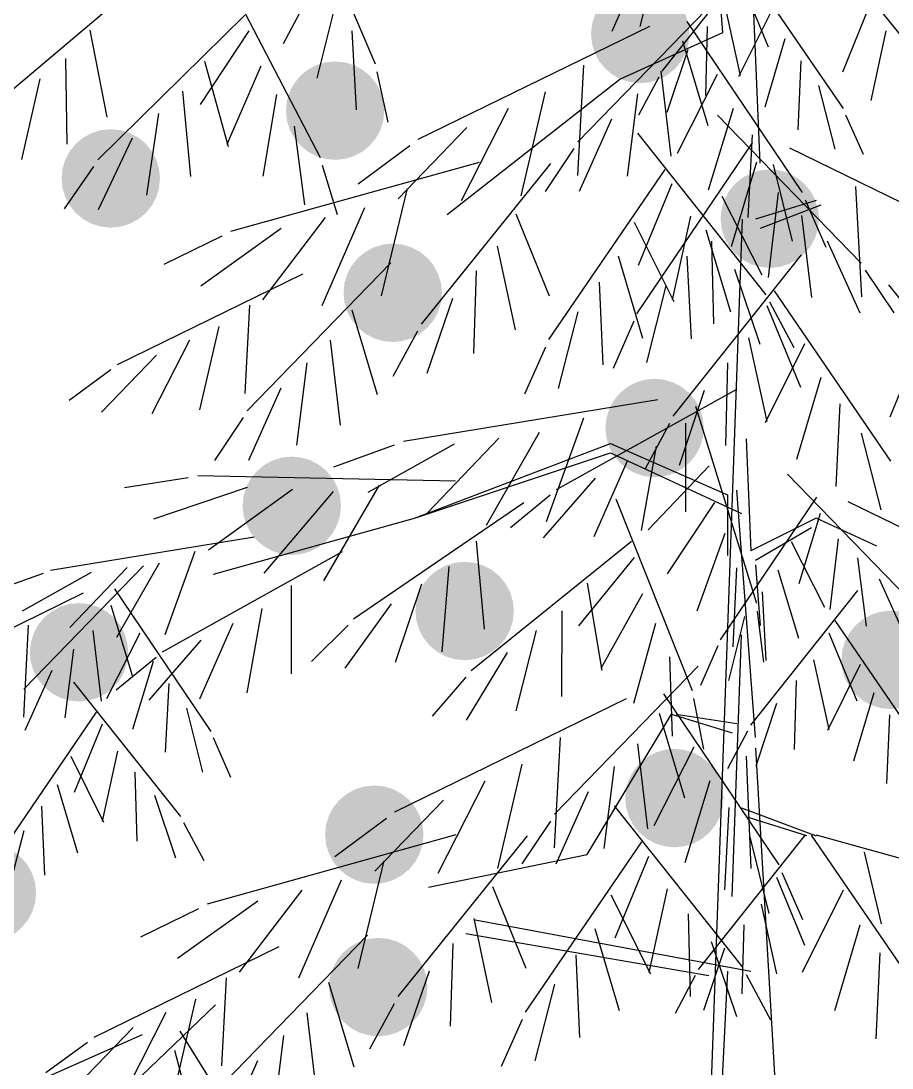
# Model space of a CAD drawing. Extents: x 0 to 1.57, y 0.06 to 3.19.
# Drawn here: x 0.431 to 0.873, y 1.567 to 2.099 of the extents above; entities that cross this region are included whole.
import ezdxf

# ---------------------------------------------------------------- set-up
doc = ezdxf.new("R2010")
doc.units = 0
doc.header["$LTSCALE"] = 1.2
doc.layers.get('0').update_dxf_attribs({"linetype": 'CONTINUOUS'})
doc.layers.add('ARQ-VEG', color=2, linetype='CONTINUOUS')

# ---------------------------------------------------------------- blocks, each defined once
blk = doc.blocks.new('*U18')
at = {"layer": 'ARQ-VEG'}
for points in [[(0.7625, 1.67905), (0.75763, 1.72857), (0.7625, 1.72905)], [(0.7625, 1.67905), (0.7625, 1.72905), (0.76738, 1.67953)], [(0.76738, 1.67953), (0.7625, 1.72905), (0.76738, 1.72857)], [(0.74861, 1.68326), (0.74483, 1.72173), (0.74861, 1.72484)], [(0.75294, 1.68095), (0.74861, 1.72484), (0.75294, 1.72715)], [(0.74861, 1.68326), (0.74861, 1.72484), (0.75294, 1.68095)], [(0.75763, 1.67953), (0.75294, 1.72715), (0.75763, 1.72857)], [(0.75294, 1.68095), (0.75294, 1.72715), (0.75763, 1.67953)], [(0.75763, 1.67953), (0.75763, 1.72857), (0.7625, 1.67905)], [(0.76738, 1.67953), (0.76738, 1.72857), (0.77207, 1.68095)], [(0.77207, 1.68095), (0.76738, 1.72857), (0.77207, 1.72715)], [(0.77207, 1.68095), (0.77207, 1.72715), (0.77639, 1.68326)], [(0.77639, 1.68326), (0.77207, 1.72715), (0.77639, 1.72484)], [(0.77639, 1.68326), (0.77639, 1.72484), (0.78018, 1.68637)], [(0.78018, 1.68637), (0.77639, 1.72484), (0.78018, 1.72173)], [(0.74483, 1.68637), (0.74172, 1.71794), (0.74483, 1.72173)], [(0.74483, 1.68637), (0.74483, 1.72173), (0.74861, 1.68326)], [(0.78018, 1.68637), (0.78018, 1.72173), (0.78329, 1.69016)], [(0.78329, 1.69016), (0.78018, 1.72173), (0.78329, 1.71794)], [(0.73941, 1.69448), (0.73798, 1.70893), (0.73941, 1.71362)], [(0.74172, 1.69016), (0.73941, 1.71362), (0.74172, 1.71794)], [(0.73941, 1.69448), (0.73941, 1.71362), (0.74172, 1.69016)], [(0.74172, 1.69016), (0.74172, 1.71794), (0.74483, 1.68637)], [(0.78329, 1.69016), (0.78329, 1.71794), (0.7856, 1.69448)], [(0.7856, 1.69448), (0.78329, 1.71794), (0.7856, 1.71362)], [(0.7856, 1.69448), (0.7856, 1.71362), (0.78702, 1.69917)], [(0.78702, 1.69917), (0.7856, 1.71362), (0.78702, 1.70893)], [(0.73798, 1.69917), (0.7375, 1.70405), (0.73798, 1.70893)], [(0.73798, 1.69917), (0.73798, 1.70893), (0.73941, 1.69448)], [(0.78702, 1.69917), (0.78702, 1.70893), (0.7875, 1.70405)]]:
    blk.add_solid(points, dxfattribs=at)
blk = doc.blocks.new('*U21')
at = {"layer": 'ARQ-VEG'}
for points in [[(0.74289, 1.86896), (0.73857, 1.91284), (0.74289, 1.91515)], [(0.74758, 1.86754), (0.74289, 1.91515), (0.74758, 1.91657)], [(0.74289, 1.86896), (0.74289, 1.91515), (0.74758, 1.86754)], [(0.75246, 1.86706), (0.74758, 1.91657), (0.75246, 1.91706)], [(0.74758, 1.86754), (0.74758, 1.91657), (0.75246, 1.86706)], [(0.75246, 1.86706), (0.75246, 1.91706), (0.75734, 1.86754)], [(0.75734, 1.86754), (0.75246, 1.91706), (0.75734, 1.91657)], [(0.75734, 1.86754), (0.75734, 1.91657), (0.76203, 1.86896)], [(0.76203, 1.86896), (0.75734, 1.91657), (0.76203, 1.91515)], [(0.76203, 1.86896), (0.76203, 1.91515), (0.76635, 1.87127)], [(0.76635, 1.87127), (0.76203, 1.91515), (0.76635, 1.91284)], [(0.73857, 1.87127), (0.73478, 1.90973), (0.73857, 1.91284)], [(0.73857, 1.87127), (0.73857, 1.91284), (0.74289, 1.86896)], [(0.76635, 1.87127), (0.76635, 1.91284), (0.77014, 1.87438)], [(0.77014, 1.87438), (0.76635, 1.91284), (0.77014, 1.90973)], [(0.73167, 1.87817), (0.72936, 1.90162), (0.73167, 1.90594)], [(0.73478, 1.87438), (0.73167, 1.90594), (0.73478, 1.90973)], [(0.73167, 1.87817), (0.73167, 1.90594), (0.73478, 1.87438)], [(0.73478, 1.87438), (0.73478, 1.90973), (0.73857, 1.87127)], [(0.77014, 1.87438), (0.77014, 1.90973), (0.77325, 1.87817)], [(0.77325, 1.87817), (0.77014, 1.90973), (0.77325, 1.90594)], [(0.77325, 1.87817), (0.77325, 1.90594), (0.77556, 1.88249)], [(0.77556, 1.88249), (0.77325, 1.90594), (0.77556, 1.90162)], [(0.72936, 1.88249), (0.72794, 1.89693), (0.72936, 1.90162)], [(0.72936, 1.88249), (0.72936, 1.90162), (0.73167, 1.87817)], [(0.77556, 1.88249), (0.77556, 1.90162), (0.77698, 1.88718)], [(0.77698, 1.88718), (0.77556, 1.90162), (0.77698, 1.89693)], [(0.72794, 1.88718), (0.72746, 1.89206), (0.72794, 1.89693)], [(0.72794, 1.88718), (0.72794, 1.89693), (0.72936, 1.88249)], [(0.77698, 1.88718), (0.77698, 1.89693), (0.77746, 1.89206)]]:
    blk.add_solid(points, dxfattribs=at)
blk = doc.blocks.new('*U22')
at = {"layer": 'ARQ-VEG'}
for points in [[(0.44618, 1.75731), (0.44239, 1.79578), (0.44618, 1.79889)], [(0.4505, 1.755), (0.44618, 1.79889), (0.4505, 1.8012)], [(0.44618, 1.75731), (0.44618, 1.79889), (0.4505, 1.755)], [(0.45519, 1.75358), (0.4505, 1.8012), (0.45519, 1.80262)], [(0.4505, 1.755), (0.4505, 1.8012), (0.45519, 1.75358)], [(0.46007, 1.7531), (0.45519, 1.80262), (0.46007, 1.8031)], [(0.45519, 1.75358), (0.45519, 1.80262), (0.46007, 1.7531)], [(0.46007, 1.7531), (0.46007, 1.8031), (0.46495, 1.75358)], [(0.46495, 1.75358), (0.46007, 1.8031), (0.46495, 1.80262)], [(0.46495, 1.75358), (0.46495, 1.80262), (0.46963, 1.755)], [(0.46963, 1.755), (0.46495, 1.80262), (0.46963, 1.8012)], [(0.46963, 1.755), (0.46963, 1.8012), (0.47396, 1.75731)], [(0.47396, 1.75731), (0.46963, 1.8012), (0.47396, 1.79889)], [(0.47396, 1.75731), (0.47396, 1.79889), (0.47775, 1.76042)], [(0.47775, 1.76042), (0.47396, 1.79889), (0.47775, 1.79578)], [(0.44239, 1.76042), (0.43928, 1.79199), (0.44239, 1.79578)], [(0.44239, 1.76042), (0.44239, 1.79578), (0.44618, 1.75731)], [(0.47775, 1.76042), (0.47775, 1.79578), (0.48085, 1.76421)], [(0.48085, 1.76421), (0.47775, 1.79578), (0.48085, 1.79199)], [(0.43697, 1.76853), (0.43555, 1.78298), (0.43697, 1.78767)], [(0.43928, 1.76421), (0.43697, 1.78767), (0.43928, 1.79199)], [(0.43697, 1.76853), (0.43697, 1.78767), (0.43928, 1.76421)], [(0.43928, 1.76421), (0.43928, 1.79199), (0.44239, 1.76042)], [(0.48085, 1.76421), (0.48085, 1.79199), (0.48316, 1.76853)], [(0.48316, 1.76853), (0.48085, 1.79199), (0.48316, 1.78767)], [(0.48316, 1.76853), (0.48316, 1.78767), (0.48459, 1.77322)], [(0.48459, 1.77322), (0.48316, 1.78767), (0.48459, 1.78298)], [(0.43555, 1.77322), (0.43507, 1.7781), (0.43555, 1.78298)], [(0.43555, 1.77322), (0.43555, 1.78298), (0.43697, 1.76853)], [(0.48459, 1.77322), (0.48459, 1.78298), (0.48507, 1.7781)]]:
    blk.add_solid(points, dxfattribs=at)
blk = doc.blocks.new('*U24')
at = {"layer": 'ARQ-VEG'}
for points in [[(0.61454, 1.9362), (0.60985, 1.98382), (0.61454, 1.98524)], [(0.61942, 1.93572), (0.61454, 1.98524), (0.61942, 1.98572)], [(0.61454, 1.9362), (0.61454, 1.98524), (0.61942, 1.93572)], [(0.61942, 1.93572), (0.61942, 1.98572), (0.6243, 1.9362)], [(0.6243, 1.9362), (0.61942, 1.98572), (0.6243, 1.98524)], [(0.6243, 1.9362), (0.6243, 1.98524), (0.62899, 1.93762)], [(0.62899, 1.93762), (0.6243, 1.98524), (0.62899, 1.98382)], [(0.60553, 1.93993), (0.60174, 1.9784), (0.60553, 1.98151)], [(0.60985, 1.93762), (0.60553, 1.98151), (0.60985, 1.98382)], [(0.60553, 1.93993), (0.60553, 1.98151), (0.60985, 1.93762)], [(0.60985, 1.93762), (0.60985, 1.98382), (0.61454, 1.9362)], [(0.62899, 1.93762), (0.62899, 1.98382), (0.63331, 1.93993)], [(0.63331, 1.93993), (0.62899, 1.98382), (0.63331, 1.98151)], [(0.63331, 1.93993), (0.63331, 1.98151), (0.6371, 1.94304)], [(0.6371, 1.94304), (0.63331, 1.98151), (0.6371, 1.9784)], [(0.59863, 1.94683), (0.59632, 1.97029), (0.59863, 1.97461)], [(0.60174, 1.94304), (0.59863, 1.97461), (0.60174, 1.9784)], [(0.59863, 1.94683), (0.59863, 1.97461), (0.60174, 1.94304)], [(0.60174, 1.94304), (0.60174, 1.9784), (0.60553, 1.93993)], [(0.6371, 1.94304), (0.6371, 1.9784), (0.64021, 1.94683)], [(0.64021, 1.94683), (0.6371, 1.9784), (0.64021, 1.97461)], [(0.64021, 1.94683), (0.64021, 1.97461), (0.64252, 1.95115)], [(0.64252, 1.95115), (0.64021, 1.97461), (0.64252, 1.97029)], [(0.59632, 1.95115), (0.5949, 1.9656), (0.59632, 1.97029)], [(0.59632, 1.95115), (0.59632, 1.97029), (0.59863, 1.94683)], [(0.64252, 1.95115), (0.64252, 1.97029), (0.64394, 1.95584)], [(0.64394, 1.95584), (0.64252, 1.97029), (0.64394, 1.9656)], [(0.5949, 1.95584), (0.59442, 1.96072), (0.5949, 1.9656)], [(0.5949, 1.95584), (0.5949, 1.9656), (0.59632, 1.95115)], [(0.64394, 1.95584), (0.64394, 1.9656), (0.64442, 1.96072)]]:
    blk.add_solid(points, dxfattribs=at)
blk = doc.blocks.new('*U25')
at = {"layer": 'ARQ-VEG'}
for points in [[(0.73126, 2.07142), (0.72747, 2.10988), (0.73126, 2.11299)], [(0.73558, 2.06911), (0.73126, 2.11299), (0.73558, 2.1153)], [(0.73126, 2.07142), (0.73126, 2.11299), (0.73558, 2.06911)], [(0.74027, 2.06769), (0.73558, 2.1153), (0.74027, 2.11673)], [(0.73558, 2.06911), (0.73558, 2.1153), (0.74027, 2.06769)], [(0.74515, 2.06721), (0.74027, 2.11673), (0.74515, 2.11721)], [(0.74027, 2.06769), (0.74027, 2.11673), (0.74515, 2.06721)], [(0.74515, 2.06721), (0.74515, 2.11721), (0.75003, 2.06769)], [(0.75003, 2.06769), (0.74515, 2.11721), (0.75003, 2.11673)], [(0.75003, 2.06769), (0.75003, 2.11673), (0.75472, 2.06911)], [(0.75472, 2.06911), (0.75003, 2.11673), (0.75472, 2.1153)], [(0.75472, 2.06911), (0.75472, 2.1153), (0.75904, 2.07142)], [(0.75904, 2.07142), (0.75472, 2.1153), (0.75904, 2.11299)], [(0.75904, 2.07142), (0.75904, 2.11299), (0.76283, 2.07453)], [(0.76283, 2.07453), (0.75904, 2.11299), (0.76283, 2.10988)], [(0.72747, 2.07453), (0.72436, 2.1061), (0.72747, 2.10988)], [(0.72747, 2.07453), (0.72747, 2.10988), (0.73126, 2.07142)], [(0.76283, 2.07453), (0.76283, 2.10988), (0.76594, 2.07832)], [(0.76594, 2.07832), (0.76283, 2.10988), (0.76594, 2.1061)], [(0.72205, 2.08264), (0.72063, 2.09708), (0.72205, 2.10177)], [(0.72436, 2.07832), (0.72205, 2.10177), (0.72436, 2.1061)], [(0.72205, 2.08264), (0.72205, 2.10177), (0.72436, 2.07832)], [(0.72436, 2.07832), (0.72436, 2.1061), (0.72747, 2.07453)], [(0.76594, 2.07832), (0.76594, 2.1061), (0.76825, 2.08264)], [(0.76825, 2.08264), (0.76594, 2.1061), (0.76825, 2.10177)], [(0.76825, 2.08264), (0.76825, 2.10177), (0.76967, 2.08733)], [(0.76967, 2.08733), (0.76825, 2.10177), (0.76967, 2.09708)], [(0.72063, 2.08733), (0.72015, 2.09221), (0.72063, 2.09708)], [(0.72063, 2.08733), (0.72063, 2.09708), (0.72205, 2.08264)], [(0.76967, 2.08733), (0.76967, 2.09708), (0.77015, 2.09221)]]:
    blk.add_solid(points, dxfattribs=at)
blk = doc.blocks.new('*U48')
at = {"layer": 'ARQ-VEG'}
for points in [[(0.47131, 1.99432), (0.46662, 2.04194), (0.47131, 2.04336)], [(0.47619, 1.99384), (0.47131, 2.04336), (0.47619, 2.04384)], [(0.47131, 1.99432), (0.47131, 2.04336), (0.47619, 1.99384)], [(0.47619, 1.99384), (0.47619, 2.04384), (0.48107, 1.99432)], [(0.48107, 1.99432), (0.47619, 2.04384), (0.48107, 2.04336)], [(0.48107, 1.99432), (0.48107, 2.04336), (0.48576, 1.99575)], [(0.48576, 1.99575), (0.48107, 2.04336), (0.48576, 2.04194)], [(0.4623, 1.99806), (0.45851, 2.03652), (0.4623, 2.03963)], [(0.46662, 1.99575), (0.4623, 2.03963), (0.46662, 2.04194)], [(0.4623, 1.99806), (0.4623, 2.03963), (0.46662, 1.99575)], [(0.46662, 1.99575), (0.46662, 2.04194), (0.47131, 1.99432)], [(0.48576, 1.99575), (0.48576, 2.04194), (0.49008, 1.99806)], [(0.49008, 1.99806), (0.48576, 2.04194), (0.49008, 2.03963)], [(0.49008, 1.99806), (0.49008, 2.03963), (0.49387, 2.00117)], [(0.49387, 2.00117), (0.49008, 2.03963), (0.49387, 2.03652)], [(0.4554, 2.00495), (0.45309, 2.02841), (0.4554, 2.03273)], [(0.45851, 2.00117), (0.4554, 2.03273), (0.45851, 2.03652)], [(0.4554, 2.00495), (0.4554, 2.03273), (0.45851, 2.00117)], [(0.45851, 2.00117), (0.45851, 2.03652), (0.4623, 1.99806)], [(0.49387, 2.00117), (0.49387, 2.03652), (0.49697, 2.00495)], [(0.49697, 2.00495), (0.49387, 2.03652), (0.49697, 2.03273)], [(0.49697, 2.00495), (0.49697, 2.03273), (0.49929, 2.00928)], [(0.49929, 2.00928), (0.49697, 2.03273), (0.49929, 2.02841)], [(0.45309, 2.00928), (0.45167, 2.02372), (0.45309, 2.02841)], [(0.45309, 2.00928), (0.45309, 2.02841), (0.4554, 2.00495)], [(0.49929, 2.00928), (0.49929, 2.02841), (0.50071, 2.01397)], [(0.50071, 2.01397), (0.49929, 2.02841), (0.50071, 2.02372)], [(0.45167, 2.01397), (0.45119, 2.01884), (0.45167, 2.02372)], [(0.45167, 2.01397), (0.45167, 2.02372), (0.45309, 2.00928)], [(0.50071, 2.01397), (0.50071, 2.02372), (0.50119, 2.01884)]]:
    blk.add_solid(points, dxfattribs=at)
blk = doc.blocks.new('*U51')
at = {"layer": 'ARQ-VEG'}
for points in [[(0.80141, 1.97529), (0.79709, 2.01918), (0.80141, 2.02149)], [(0.8061, 1.97387), (0.80141, 2.02149), (0.8061, 2.02291)], [(0.80141, 1.97529), (0.80141, 2.02149), (0.8061, 1.97387)], [(0.81098, 1.97339), (0.8061, 2.02291), (0.81098, 2.02339)], [(0.8061, 1.97387), (0.8061, 2.02291), (0.81098, 1.97339)], [(0.81098, 1.97339), (0.81098, 2.02339), (0.81585, 1.97387)], [(0.81585, 1.97387), (0.81098, 2.02339), (0.81585, 2.02291)], [(0.81585, 1.97387), (0.81585, 2.02291), (0.82054, 1.97529)], [(0.82054, 1.97529), (0.81585, 2.02291), (0.82054, 2.02149)], [(0.82054, 1.97529), (0.82054, 2.02149), (0.82487, 1.9776)], [(0.82487, 1.9776), (0.82054, 2.02149), (0.82487, 2.01918)], [(0.79709, 1.9776), (0.7933, 2.01607), (0.79709, 2.01918)], [(0.79709, 1.9776), (0.79709, 2.01918), (0.80141, 1.97529)], [(0.82487, 1.9776), (0.82487, 2.01918), (0.82865, 1.98071)], [(0.82865, 1.98071), (0.82487, 2.01918), (0.82865, 2.01607)], [(0.79019, 1.9845), (0.78788, 2.00796), (0.79019, 2.01228)], [(0.7933, 1.98071), (0.79019, 2.01228), (0.7933, 2.01607)], [(0.79019, 1.9845), (0.79019, 2.01228), (0.7933, 1.98071)], [(0.7933, 1.98071), (0.7933, 2.01607), (0.79709, 1.9776)], [(0.82865, 1.98071), (0.82865, 2.01607), (0.83176, 1.9845)], [(0.83176, 1.9845), (0.82865, 2.01607), (0.83176, 2.01228)], [(0.83176, 1.9845), (0.83176, 2.01228), (0.83407, 1.98882)], [(0.83407, 1.98882), (0.83176, 2.01228), (0.83407, 2.00796)], [(0.78788, 1.98882), (0.78646, 2.00327), (0.78788, 2.00796)], [(0.78788, 1.98882), (0.78788, 2.00796), (0.79019, 1.9845)], [(0.83407, 1.98882), (0.83407, 2.00796), (0.8355, 1.99351)], [(0.8355, 1.99351), (0.83407, 2.00796), (0.8355, 2.00327)], [(0.78646, 1.99351), (0.78598, 1.99839), (0.78646, 2.00327)], [(0.78646, 1.99351), (0.78646, 2.00327), (0.78788, 1.98882)], [(0.8355, 1.99351), (0.8355, 2.00327), (0.83598, 1.99839)]]:
    blk.add_solid(points, dxfattribs=at)
blk = doc.blocks.new('*U55')
at = {"layer": 'ARQ-VEG'}
for points in [[(0.86745, 1.74972), (0.86276, 1.79733), (0.86745, 1.79876)], [(0.87233, 1.74924), (0.86745, 1.79876), (0.87233, 1.79924)], [(0.86745, 1.74972), (0.86745, 1.79876), (0.87233, 1.74924)], [(0.87233, 1.74924), (0.87233, 1.79924), (0.87721, 1.74972)], [(0.87721, 1.74972), (0.87233, 1.79924), (0.87721, 1.79876)], [(0.87721, 1.74972), (0.87721, 1.79876), (0.8819, 1.75114)], [(0.8819, 1.75114), (0.87721, 1.79876), (0.8819, 1.79733)], [(0.85844, 1.75345), (0.85465, 1.79191), (0.85844, 1.79502)], [(0.86276, 1.75114), (0.85844, 1.79502), (0.86276, 1.79733)], [(0.85844, 1.75345), (0.85844, 1.79502), (0.86276, 1.75114)], [(0.86276, 1.75114), (0.86276, 1.79733), (0.86745, 1.74972)], [(0.8819, 1.75114), (0.8819, 1.79733), (0.88622, 1.75345)], [(0.88622, 1.75345), (0.8819, 1.79733), (0.88622, 1.79502)], [(0.88622, 1.75345), (0.88622, 1.79502), (0.89001, 1.75656)], [(0.89001, 1.75656), (0.88622, 1.79502), (0.89001, 1.79191)], [(0.85154, 1.76035), (0.84923, 1.7838), (0.85154, 1.78813)], [(0.85465, 1.75656), (0.85154, 1.78813), (0.85465, 1.79191)], [(0.85154, 1.76035), (0.85154, 1.78813), (0.85465, 1.75656)], [(0.85465, 1.75656), (0.85465, 1.79191), (0.85844, 1.75345)], [(0.89001, 1.75656), (0.89001, 1.79191), (0.89312, 1.76035)], [(0.89312, 1.76035), (0.89001, 1.79191), (0.89312, 1.78813)], [(0.89312, 1.76035), (0.89312, 1.78813), (0.89543, 1.76467)], [(0.89543, 1.76467), (0.89312, 1.78813), (0.89543, 1.7838)], [(0.84923, 1.76467), (0.84781, 1.77911), (0.84923, 1.7838)], [(0.84923, 1.76467), (0.84923, 1.7838), (0.85154, 1.76035)], [(0.89543, 1.76467), (0.89543, 1.7838), (0.89685, 1.76936)], [(0.89685, 1.76936), (0.89543, 1.7838), (0.89685, 1.77911)], [(0.84781, 1.76936), (0.84733, 1.77424), (0.84781, 1.77911)], [(0.84781, 1.76936), (0.84781, 1.77911), (0.84923, 1.76467)], [(0.89685, 1.76936), (0.89685, 1.77911), (0.89733, 1.77424)]]:
    blk.add_solid(points, dxfattribs=at)
blk = doc.blocks.new('*U56')
at = {"layer": 'ARQ-VEG'}
for points in [[(0.64207, 1.77829), (0.63828, 1.81675), (0.64207, 1.81986)], [(0.64639, 1.77598), (0.64207, 1.81986), (0.64639, 1.82217)], [(0.64207, 1.77829), (0.64207, 1.81986), (0.64639, 1.77598)], [(0.65108, 1.77455), (0.64639, 1.82217), (0.65108, 1.82359)], [(0.64639, 1.77598), (0.64639, 1.82217), (0.65108, 1.77455)], [(0.65596, 1.77407), (0.65108, 1.82359), (0.65596, 1.82407)], [(0.65108, 1.77455), (0.65108, 1.82359), (0.65596, 1.77407)], [(0.65596, 1.77407), (0.65596, 1.82407), (0.66084, 1.77455)], [(0.66084, 1.77455), (0.65596, 1.82407), (0.66084, 1.82359)], [(0.66084, 1.77455), (0.66084, 1.82359), (0.66553, 1.77598)], [(0.66553, 1.77598), (0.66084, 1.82359), (0.66553, 1.82217)], [(0.66553, 1.77598), (0.66553, 1.82217), (0.66985, 1.77829)], [(0.66985, 1.77829), (0.66553, 1.82217), (0.66985, 1.81986)], [(0.66985, 1.77829), (0.66985, 1.81986), (0.67364, 1.7814)], [(0.67364, 1.7814), (0.66985, 1.81986), (0.67364, 1.81675)], [(0.63828, 1.7814), (0.63517, 1.81296), (0.63828, 1.81675)], [(0.63828, 1.7814), (0.63828, 1.81675), (0.64207, 1.77829)], [(0.67364, 1.7814), (0.67364, 1.81675), (0.67675, 1.78518)], [(0.67675, 1.78518), (0.67364, 1.81675), (0.67675, 1.81296)], [(0.63517, 1.78518), (0.63286, 1.80864), (0.63517, 1.81296)], [(0.63517, 1.78518), (0.63517, 1.81296), (0.63828, 1.7814)], [(0.67675, 1.78518), (0.67675, 1.81296), (0.67906, 1.78951)], [(0.67906, 1.78951), (0.67675, 1.81296), (0.67906, 1.80864)], [(0.63144, 1.7942), (0.63096, 1.79907), (0.63144, 1.80395)], [(0.63286, 1.78951), (0.63144, 1.80395), (0.63286, 1.80864)], [(0.63144, 1.7942), (0.63144, 1.80395), (0.63286, 1.78951)], [(0.63286, 1.78951), (0.63286, 1.80864), (0.63517, 1.78518)], [(0.67906, 1.78951), (0.67906, 1.80864), (0.68048, 1.7942)], [(0.68048, 1.7942), (0.67906, 1.80864), (0.68048, 1.80395)], [(0.68048, 1.7942), (0.68048, 1.80395), (0.68096, 1.79907)]]:
    blk.add_solid(points, dxfattribs=at)
blk = doc.blocks.new('*U57')
at = {"layer": 'ARQ-VEG'}
for points in [[(0.39939, 1.63511), (0.3956, 1.67358), (0.39939, 1.67669)], [(0.40371, 1.6328), (0.39939, 1.67669), (0.40371, 1.679)], [(0.39939, 1.63511), (0.39939, 1.67669), (0.40371, 1.6328)], [(0.4084, 1.63138), (0.40371, 1.679), (0.4084, 1.68042)], [(0.40371, 1.6328), (0.40371, 1.679), (0.4084, 1.63138)], [(0.41328, 1.6309), (0.4084, 1.68042), (0.41328, 1.6809)], [(0.4084, 1.63138), (0.4084, 1.68042), (0.41328, 1.6309)], [(0.41328, 1.6309), (0.41328, 1.6809), (0.41815, 1.63138)], [(0.41815, 1.63138), (0.41328, 1.6809), (0.41815, 1.68042)], [(0.41815, 1.63138), (0.41815, 1.68042), (0.42284, 1.6328)], [(0.42284, 1.6328), (0.41815, 1.68042), (0.42284, 1.679)], [(0.42284, 1.6328), (0.42284, 1.679), (0.42716, 1.63511)], [(0.42716, 1.63511), (0.42284, 1.679), (0.42716, 1.67669)], [(0.42716, 1.63511), (0.42716, 1.67669), (0.43095, 1.63822)], [(0.43095, 1.63822), (0.42716, 1.67669), (0.43095, 1.67358)], [(0.3956, 1.63822), (0.39249, 1.66979), (0.3956, 1.67358)], [(0.3956, 1.63822), (0.3956, 1.67358), (0.39939, 1.63511)], [(0.43095, 1.63822), (0.43095, 1.67358), (0.43406, 1.64201)], [(0.43406, 1.64201), (0.43095, 1.67358), (0.43406, 1.66979)], [(0.39018, 1.64633), (0.38876, 1.66078), (0.39018, 1.66547)], [(0.39249, 1.64201), (0.39018, 1.66547), (0.39249, 1.66979)], [(0.39018, 1.64633), (0.39018, 1.66547), (0.39249, 1.64201)], [(0.39249, 1.64201), (0.39249, 1.66979), (0.3956, 1.63822)], [(0.43406, 1.64201), (0.43406, 1.66979), (0.43637, 1.64633)], [(0.43637, 1.64633), (0.43406, 1.66979), (0.43637, 1.66547)], [(0.43637, 1.64633), (0.43637, 1.66547), (0.4378, 1.65102)], [(0.4378, 1.65102), (0.43637, 1.66547), (0.4378, 1.66078)], [(0.38876, 1.65102), (0.38828, 1.6559), (0.38876, 1.66078)], [(0.38876, 1.65102), (0.38876, 1.66078), (0.39018, 1.64633)], [(0.4378, 1.65102), (0.4378, 1.66078), (0.43828, 1.6559)]]:
    blk.add_solid(points, dxfattribs=at)
blk = doc.blocks.new('*U58')
at = {"layer": 'ARQ-VEG'}
for points in [[(0.58061, 2.03018), (0.57628, 2.07407), (0.58061, 2.07638)], [(0.5853, 2.02876), (0.58061, 2.07638), (0.5853, 2.0778)], [(0.58061, 2.03018), (0.58061, 2.07638), (0.5853, 2.02876)], [(0.59017, 2.02828), (0.5853, 2.0778), (0.59017, 2.07828)], [(0.5853, 2.02876), (0.5853, 2.0778), (0.59017, 2.02828)], [(0.59017, 2.02828), (0.59017, 2.07828), (0.59505, 2.02876)], [(0.59505, 2.02876), (0.59017, 2.07828), (0.59505, 2.0778)], [(0.59505, 2.02876), (0.59505, 2.0778), (0.59974, 2.03018)], [(0.59974, 2.03018), (0.59505, 2.0778), (0.59974, 2.07638)], [(0.59974, 2.03018), (0.59974, 2.07638), (0.60406, 2.03249)], [(0.60406, 2.03249), (0.59974, 2.07638), (0.60406, 2.07407)], [(0.5725, 2.0356), (0.56939, 2.06717), (0.5725, 2.07096)], [(0.57628, 2.03249), (0.5725, 2.07096), (0.57628, 2.07407)], [(0.5725, 2.0356), (0.5725, 2.07096), (0.57628, 2.03249)], [(0.57628, 2.03249), (0.57628, 2.07407), (0.58061, 2.03018)], [(0.60406, 2.03249), (0.60406, 2.07407), (0.60785, 2.0356)], [(0.60785, 2.0356), (0.60406, 2.07407), (0.60785, 2.07096)], [(0.60785, 2.0356), (0.60785, 2.07096), (0.61096, 2.03939)], [(0.61096, 2.03939), (0.60785, 2.07096), (0.61096, 2.06717)], [(0.56939, 2.03939), (0.56708, 2.06285), (0.56939, 2.06717)], [(0.56939, 2.03939), (0.56939, 2.06717), (0.5725, 2.0356)], [(0.61096, 2.03939), (0.61096, 2.06717), (0.61327, 2.04371)], [(0.61327, 2.04371), (0.61096, 2.06717), (0.61327, 2.06285)], [(0.56708, 2.04371), (0.56565, 2.05816), (0.56708, 2.06285)], [(0.56708, 2.04371), (0.56708, 2.06285), (0.56939, 2.03939)], [(0.61327, 2.04371), (0.61327, 2.06285), (0.61469, 2.0484)], [(0.61469, 2.0484), (0.61327, 2.06285), (0.61469, 2.05816)], [(0.56565, 2.0484), (0.56517, 2.05328), (0.56565, 2.05816)], [(0.56565, 2.0484), (0.56565, 2.05816), (0.56708, 2.04371)], [(0.61469, 2.0484), (0.61469, 2.05816), (0.61517, 2.05328)]]:
    blk.add_solid(points, dxfattribs=at)
blk = doc.blocks.new('*U101')
at = {"layer": 'ARQ-VEG'}
for points in [[(0.55426, 1.83174), (0.55048, 1.8702), (0.55426, 1.87331)], [(0.55859, 1.82943), (0.55426, 1.87331), (0.55859, 1.87562)], [(0.55426, 1.83174), (0.55426, 1.87331), (0.55859, 1.82943)], [(0.56328, 1.828), (0.55859, 1.87562), (0.56328, 1.87704)], [(0.55859, 1.82943), (0.55859, 1.87562), (0.56328, 1.828)], [(0.56815, 1.82752), (0.56328, 1.87704), (0.56815, 1.87752)], [(0.56328, 1.828), (0.56328, 1.87704), (0.56815, 1.82752)], [(0.56815, 1.82752), (0.56815, 1.87752), (0.57303, 1.828)], [(0.57303, 1.828), (0.56815, 1.87752), (0.57303, 1.87704)], [(0.57303, 1.828), (0.57303, 1.87704), (0.57772, 1.82943)], [(0.57772, 1.82943), (0.57303, 1.87704), (0.57772, 1.87562)], [(0.57772, 1.82943), (0.57772, 1.87562), (0.58204, 1.83174)], [(0.58204, 1.83174), (0.57772, 1.87562), (0.58204, 1.87331)], [(0.58204, 1.83174), (0.58204, 1.87331), (0.58583, 1.83485)], [(0.58583, 1.83485), (0.58204, 1.87331), (0.58583, 1.8702)], [(0.55048, 1.83485), (0.54737, 1.86641), (0.55048, 1.8702)], [(0.55048, 1.83485), (0.55048, 1.8702), (0.55426, 1.83174)], [(0.58583, 1.83485), (0.58583, 1.8702), (0.58894, 1.83863)], [(0.58894, 1.83863), (0.58583, 1.8702), (0.58894, 1.86641)], [(0.54506, 1.84296), (0.54363, 1.8574), (0.54506, 1.86209)], [(0.54737, 1.83863), (0.54506, 1.86209), (0.54737, 1.86641)], [(0.54506, 1.84296), (0.54506, 1.86209), (0.54737, 1.83863)], [(0.54737, 1.83863), (0.54737, 1.86641), (0.55048, 1.83485)], [(0.58894, 1.83863), (0.58894, 1.86641), (0.59125, 1.84296)], [(0.59125, 1.84296), (0.58894, 1.86641), (0.59125, 1.86209)], [(0.59125, 1.84296), (0.59125, 1.86209), (0.59267, 1.84765)], [(0.59267, 1.84765), (0.59125, 1.86209), (0.59267, 1.8574)], [(0.54363, 1.84765), (0.54315, 1.85252), (0.54363, 1.8574)], [(0.54363, 1.84765), (0.54363, 1.8574), (0.54506, 1.84296)], [(0.59267, 1.84765), (0.59267, 1.8574), (0.59315, 1.85252)]]:
    blk.add_solid(points, dxfattribs=at)
blk = doc.blocks.new('*U102')
at = {"layer": 'ARQ-VEG'}
for points in [[(0.59818, 1.58723), (0.5944, 1.62569), (0.59818, 1.6288)], [(0.60251, 1.58492), (0.59818, 1.6288), (0.60251, 1.63111)], [(0.59818, 1.58723), (0.59818, 1.6288), (0.60251, 1.58492)], [(0.6072, 1.5835), (0.60251, 1.63111), (0.6072, 1.63254)], [(0.60251, 1.58492), (0.60251, 1.63111), (0.6072, 1.5835)], [(0.61207, 1.58302), (0.6072, 1.63254), (0.61207, 1.63302)], [(0.6072, 1.5835), (0.6072, 1.63254), (0.61207, 1.58302)], [(0.61207, 1.58302), (0.61207, 1.63302), (0.61695, 1.5835)], [(0.61695, 1.5835), (0.61207, 1.63302), (0.61695, 1.63254)], [(0.61695, 1.5835), (0.61695, 1.63254), (0.62164, 1.58492)], [(0.62164, 1.58492), (0.61695, 1.63254), (0.62164, 1.63111)], [(0.62164, 1.58492), (0.62164, 1.63111), (0.62596, 1.58723)], [(0.62596, 1.58723), (0.62164, 1.63111), (0.62596, 1.6288)], [(0.62596, 1.58723), (0.62596, 1.6288), (0.62975, 1.59034)], [(0.62975, 1.59034), (0.62596, 1.6288), (0.62975, 1.62569)], [(0.5944, 1.59034), (0.59129, 1.62191), (0.5944, 1.62569)], [(0.5944, 1.59034), (0.5944, 1.62569), (0.59818, 1.58723)], [(0.62975, 1.59034), (0.62975, 1.62569), (0.63286, 1.59413)], [(0.63286, 1.59413), (0.62975, 1.62569), (0.63286, 1.62191)], [(0.58898, 1.59845), (0.58755, 1.61289), (0.58898, 1.61758)], [(0.59129, 1.59413), (0.58898, 1.61758), (0.59129, 1.62191)], [(0.58898, 1.59845), (0.58898, 1.61758), (0.59129, 1.59413)], [(0.59129, 1.59413), (0.59129, 1.62191), (0.5944, 1.59034)], [(0.63286, 1.59413), (0.63286, 1.62191), (0.63517, 1.59845)], [(0.63517, 1.59845), (0.63286, 1.62191), (0.63517, 1.61758)], [(0.63517, 1.59845), (0.63517, 1.61758), (0.63659, 1.60314)], [(0.63659, 1.60314), (0.63517, 1.61758), (0.63659, 1.61289)], [(0.58755, 1.60314), (0.58707, 1.60802), (0.58755, 1.61289)], [(0.58755, 1.60314), (0.58755, 1.61289), (0.58898, 1.59845)], [(0.63659, 1.60314), (0.63659, 1.61289), (0.63707, 1.60802)]]:
    blk.add_solid(points, dxfattribs=at)
blk = doc.blocks.new('*U106')
at = {"layer": 'ARQ-VEG'}
for points in [[(0.60048, 1.66235), (0.59616, 1.70624), (0.60048, 1.70855)], [(0.60517, 1.66093), (0.60048, 1.70855), (0.60517, 1.70997)], [(0.60048, 1.66235), (0.60048, 1.70855), (0.60517, 1.66093)], [(0.61005, 1.66045), (0.60517, 1.70997), (0.61005, 1.71045)], [(0.60517, 1.66093), (0.60517, 1.70997), (0.61005, 1.66045)], [(0.61005, 1.66045), (0.61005, 1.71045), (0.61492, 1.66093)], [(0.61492, 1.66093), (0.61005, 1.71045), (0.61492, 1.70997)], [(0.61492, 1.66093), (0.61492, 1.70997), (0.61961, 1.66235)], [(0.61961, 1.66235), (0.61492, 1.70997), (0.61961, 1.70855)], [(0.61961, 1.66235), (0.61961, 1.70855), (0.62393, 1.66466)], [(0.62393, 1.66466), (0.61961, 1.70855), (0.62393, 1.70624)], [(0.59237, 1.66777), (0.58926, 1.69934), (0.59237, 1.70313)], [(0.59616, 1.66466), (0.59237, 1.70313), (0.59616, 1.70624)], [(0.59237, 1.66777), (0.59237, 1.70313), (0.59616, 1.66466)], [(0.59616, 1.66466), (0.59616, 1.70624), (0.60048, 1.66235)], [(0.62393, 1.66466), (0.62393, 1.70624), (0.62772, 1.66777)], [(0.62772, 1.66777), (0.62393, 1.70624), (0.62772, 1.70313)], [(0.62772, 1.66777), (0.62772, 1.70313), (0.63083, 1.67156)], [(0.63083, 1.67156), (0.62772, 1.70313), (0.63083, 1.69934)], [(0.58926, 1.67156), (0.58695, 1.69502), (0.58926, 1.69934)], [(0.58926, 1.67156), (0.58926, 1.69934), (0.59237, 1.66777)], [(0.63083, 1.67156), (0.63083, 1.69934), (0.63314, 1.67588)], [(0.63314, 1.67588), (0.63083, 1.69934), (0.63314, 1.69502)], [(0.58695, 1.67588), (0.58553, 1.69033), (0.58695, 1.69502)], [(0.58695, 1.67588), (0.58695, 1.69502), (0.58926, 1.67156)], [(0.63314, 1.67588), (0.63314, 1.69502), (0.63457, 1.68057)], [(0.63457, 1.68057), (0.63314, 1.69502), (0.63457, 1.69033)], [(0.58553, 1.68057), (0.58505, 1.68545), (0.58553, 1.69033)], [(0.58553, 1.68057), (0.58553, 1.69033), (0.58695, 1.67588)], [(0.63457, 1.68057), (0.63457, 1.69033), (0.63505, 1.68545)]]:
    blk.add_solid(points, dxfattribs=at)

msp = doc.modelspace()

# ---------------------------------------------------------------- linework, layer by layer
for p, q in [((0.56955, 2.17346, 94.63282), (0.61052, 2.07701, 94.63282)), ((0.81045, 2.14165, 94.63282), (0.7561, 2.07331, 94.63282)), ((0.75311, 2.12849, 94.63282), (0.74497, 2.096, 94.63282)), ((0.84732, 2.12887, 94.63282), (0.90209, 2.06087, 94.63282)), ((0.58417, 2.12565, 94.63282), (0.56384, 2.08718, 94.63282)), ((0.79889, 2.12639, 94.63282), (0.84818, 2.05432, 94.63282)), ((0.53412, 2.12247, 94.63282), (0.58249, 2.02951, 94.63282)), ((0.79591, 2.12023, 94.63282), (0.81017, 2.08562, 94.63282)), ((0.48777, 2.11585, 94.63282), (0.40768, 2.04828, 94.63282)), ((0.78649, 2.11265, 94.63282), (0.71351, 2.03746, 94.63282)), ((0.73948, 2.11347, 94.63282), (0.73073, 2.09346, 94.63282)), ((0.59103, 2.1106, 94.63282), (0.58086, 2.06982, 94.63282)), ((0.862, 2.10754, 94.63282), (0.84796, 2.07285, 94.63282)), ((0.54425, 2.10184, 94.63282), (0.46968, 2.02823, 94.63282)), ((0.78808, 2.10651, 94.63282), (0.79586, 2.07109, 94.63282)), ((0.81186, 2.10397, 94.63282), (0.79515, 2.07048, 94.63282)), ((0.7498, 2.09608, 94.63282), (0.63213, 2.03853, 94.63282)), ((0.76888, 2.09858, 94.63282), (0.82749, 2.01172, 94.63282)), ((0.46559, 2.09408, 94.63282), (0.47419, 2.05, 94.63282)), ((0.54635, 2.0939, 94.63282), (0.52163, 2.0564, 94.63282)), ((0.59865, 2.09383, 94.63282), (0.60081, 2.05369, 94.63282)), ((0.77923, 2.09594, 94.63282), (0.77833, 2.06093, 94.63282)), ((0.86991, 2.09387, 94.63282), (0.86235, 2.0584, 94.63282)), ((0.76659, 2.08878, 94.63282), (0.77953, 2.04577, 94.63282)), ((0.81867, 2.08973, 94.63282), (0.80837, 2.05496, 94.63282)), ((0.76938, 2.08417, 94.63282), (0.75872, 2.05241, 94.63282)), ((0.45314, 2.07979, 94.63282), (0.45392, 2.03628, 94.63282)), ((0.52384, 2.0784, 94.63282), (0.53586, 2.03513, 94.63282)), ((0.55243, 2.07595, 94.63282), (0.53516, 2.03601, 94.63282)), ((0.71628, 2.07643, 94.63282), (0.7133, 2.02037, 94.63282)), ((0.82675, 2.07856, 94.63282), (0.82513, 2.04357, 94.63282)), ((0.44023, 2.06945, 94.63282), (0.4309, 2.02848, 94.63282)), ((0.61127, 2.07302, 94.63282), (0.617, 2.04744, 94.63282)), ((0.75462, 2.07026, 94.63282), (0.74433, 2.051, 94.63282)), ((0.75562, 2.07332, 94.63282), (0.76072, 2.03011, 94.63282)), ((0.78427, 2.07159, 94.63282), (0.76397, 2.03153, 94.63282)), ((0.83573, 2.06611, 94.63282), (0.84408, 2.03367, 94.63282)), ((0.51255, 2.06318, 94.63282), (0.51672, 2.01987, 94.63282)), ((0.56044, 2.06147, 94.63282), (0.55348, 2.02003, 94.63282)), ((0.69684, 2.06289, 94.63282), (0.68455, 2.00991, 94.63282)), ((0.7438, 2.06176, 94.63282), (0.73858, 2.02005, 94.63282)), ((0.67804, 2.05429, 94.63282), (0.65426, 2.00745, 94.63282)), ((0.79234, 2.05444, 94.63282), (0.77972, 2.0128, 94.63282)), ((0.50048, 2.05187, 94.63282), (0.49438, 2.01029, 94.63282)), ((0.73064, 2.04887, 94.63282), (0.71416, 2.0122, 94.63282)), ((0.78432, 2.05096, 94.63282), (0.85731, 1.97577, 94.63282)), ((0.84945, 2.05118, 94.63282), (0.85833, 2.03122, 94.63282)), ((0.56935, 2.04536, 94.63282), (0.57463, 2.0055, 94.63282)), ((0.65711, 2.0447, 94.63282), (0.62221, 2.00855, 94.63282)), ((0.48705, 2.03927, 94.63282), (0.46979, 2.00296, 94.63282)), ((0.74382, 2.04177, 94.63282), (0.80904, 1.95975, 94.63282)), ((0.80195, 2.04097, 94.63282), (0.79974, 1.99901, 94.63282)), ((0.62815, 2.03538, 94.63282), (0.6018, 2.01591, 94.63282)), ((0.71137, 2.034, 94.63282), (0.6968, 2.01221, 94.63282)), ((0.80194, 2.03689, 94.63282), (0.74332, 1.95004, 94.63282)), ((0.82102, 2.03439, 94.63282), (0.93868, 1.97685, 94.63282)), ((0.66327, 2.02698, 94.63282), (0.53709, 1.99181, 94.63282)), ((0.80423, 2.02709, 94.63282), (0.79129, 1.98408, 94.63282)), ((0.46747, 2.02482, 94.63282), (0.45244, 2.00334, 94.63282)), ((0.58355, 2.02559, 94.63282), (0.59126, 2.00054, 94.63282)), ((0.69958, 2.02643, 94.63282), (0.63385, 1.94482, 94.63282)), ((0.7577, 2.02345, 94.63282), (0.69854, 1.93696, 94.63282)), ((0.81263, 2.02597, 94.63282), (0.8224, 1.98698, 94.63282)), ((0.62674, 2.01376, 94.63282), (0.6136, 1.95918, 94.63282)), ((0.76128, 2.01605, 94.63282), (0.74416, 1.97453, 94.63282)), ((0.81519, 2.01163, 94.63282), (0.81009, 1.96842, 94.63282)), ((0.85453, 2.01474, 94.63282), (0.85752, 1.95868, 94.63282)), ((0.78654, 2.0099, 94.63282), (0.80685, 1.96984, 94.63282)), ((0.82899, 2.00795, 94.63282), (0.83949, 1.98393, 94.63282)), ((0.60516, 2.00398, 94.63282), (0.58343, 1.95413, 94.63282)), ((0.68196, 2.00083, 94.63282), (0.69882, 1.9592, 94.63282)), ((0.5851, 1.99895, 94.63282), (0.55319, 1.95722, 94.63282)), ((0.74214, 1.99655, 94.63282), (0.76219, 1.95636, 94.63282)), ((0.77067, 1.99959, 94.63282), (0.76133, 1.95709, 94.63282)), ((0.82702, 2.00007, 94.63282), (0.83223, 1.95837, 94.63282)), ((0.56278, 1.99333, 94.63282), (0.52188, 1.96414, 94.63282)), ((0.77847, 1.99275, 94.63282), (0.79109, 1.95111, 94.63282)), ((0.53261, 1.98943, 94.63282), (0.50315, 1.97509, 94.63282)), ((0.67247, 1.98442, 94.63282), (0.68154, 1.94187, 94.63282)), ((0.78129, 1.98692, 94.63282), (0.78237, 1.9449, 94.63282)), ((0.84017, 1.98718, 94.63282), (0.85665, 1.95051, 94.63282)), ((0.73396, 1.97946, 94.63282), (0.74632, 1.93774, 94.63282)), ((0.82699, 1.98008, 94.63282), (0.76178, 1.89806, 94.63282)), ((0.76887, 1.97929, 94.63282), (0.77107, 1.93732, 94.63282)), ((0.61851, 1.97598, 94.63282), (0.54553, 1.90079, 94.63282)), ((0.57351, 1.97016, 94.63282), (0.47938, 1.92412, 94.63282)), ((0.66177, 1.97181, 94.63282), (0.66043, 1.92981, 94.63282)), ((0.79311, 1.97279, 94.63282), (0.8059, 1.93468, 94.63282)), ((0.85944, 1.97231, 94.63282), (0.87401, 1.95052, 94.63282)), ((0.72427, 1.96605, 94.63282), (0.72621, 1.92407, 94.63282)), ((0.75818, 1.96428, 94.63282), (0.74841, 1.92529, 94.63282)), ((0.87123, 1.96474, 94.63282), (0.93696, 1.88313, 94.63282)), ((0.64986, 1.95776, 94.63282), (0.63683, 1.91973, 94.63282)), ((0.81311, 1.96176, 94.63282), (0.87227, 1.87527, 94.63282)), ((0.5467, 1.95444, 94.63282), (0.54431, 1.90959, 94.63282)), ((0.80954, 1.95436, 94.63282), (0.82665, 1.91284, 94.63282)), ((0.81083, 1.9561, 94.63282), (0.82317, 1.93298, 94.63282)), ((0.5986, 1.95212, 94.63282), (0.61154, 1.90911, 94.63282)), ((0.71349, 1.95111, 94.63282), (0.70347, 1.91218, 94.63282)), ((0.53115, 1.94361, 94.63282), (0.52131, 1.90122, 94.63282)), ((0.74183, 1.94626, 94.63282), (0.73132, 1.92224, 94.63282)), ((0.5161, 1.93673, 94.63282), (0.49708, 1.89926, 94.63282)), ((0.58764, 1.93666, 94.63282), (0.59274, 1.89345, 94.63282)), ((0.63204, 1.94118, 94.63282), (0.61955, 1.91814, 94.63282)), ((0.80015, 1.9379, 94.63282), (0.80948, 1.8954, 94.63282)), ((0.88885, 1.93914, 94.63282), (0.872, 1.89751, 94.63282)), ((0.69702, 1.93319, 94.63282), (0.68637, 1.90924, 94.63282)), ((0.82868, 1.93486, 94.63282), (0.80862, 1.89468, 94.63282)), ((0.49936, 1.92906, 94.63282), (0.47144, 1.90014, 94.63282)), ((0.47619, 1.9216, 94.63282), (0.45511, 1.90602, 94.63282)), ((0.57582, 1.92509, 94.63282), (0.5706, 1.88339, 94.63282)), ((0.78952, 1.92523, 94.63282), (0.78844, 1.88322, 94.63282)), ((0.83686, 1.91777, 94.63282), (0.8245, 1.87605, 94.63282)), ((0.56266, 1.9122, 94.63282), (0.54618, 1.87554, 94.63282)), ((0.79408, 1.91154, 94.63282), (0.70251, 1.8606, 94.63282)), ((0.7777, 1.9111, 94.63282), (0.76491, 1.87299, 94.63282)), ((0.75416, 1.90627, 94.63282), (0.6249, 1.88511, 94.63282)), ((0.77315, 1.90316, 94.63282), (0.80422, 1.80309, 94.63282)), ((0.84655, 1.90436, 94.63282), (0.8446, 1.86238, 94.63282)), ((0.54339, 1.89734, 94.63282), (0.52882, 1.87555, 94.63282)), ((0.71641, 1.89712, 94.63282), (0.69737, 1.84431, 94.63282)), ((0.75999, 1.89441, 94.63282), (0.74764, 1.87129, 94.63282)), ((0.76813, 1.89443, 94.63282), (0.76812, 1.84952, 94.63282)), ((0.69389, 1.88977, 94.63282), (0.66683, 1.84258, 94.63282)), ((0.85732, 1.88943, 94.63282), (0.86734, 1.85049, 94.63282)), ((0.62018, 1.88324, 94.63282), (0.58933, 1.8722, 94.63282)), ((0.6506, 1.88381, 94.63282), (0.60675, 1.85927, 94.63282)), ((0.6734, 1.88696, 94.63282), (0.63712, 1.84897, 94.63282)), ((0.75318, 1.8828, 94.63282), (0.74559, 1.83995, 94.63282)), ((0.73852, 1.87513, 94.63282), (0.7215, 1.83671, 94.63282)), ((0.78011, 1.87287, 94.63282), (0.74911, 1.84037, 94.63282)), ((0.65138, 1.86507, 94.63282), (0.52042, 1.86779, 94.63282)), ((0.81998, 1.86855, 94.63282), (0.88079, 1.8059, 94.63282)), ((0.51544, 1.86681, 94.63282), (0.4831, 1.86157, 94.63282)), ((0.61259, 1.86295, 94.63282), (0.58426, 1.81448, 94.63282)), ((0.7222, 1.86659, 94.63282), (0.69585, 1.83623, 94.63282)), ((0.54546, 1.86184, 94.63282), (0.49787, 1.84569, 94.63282)), ((0.56845, 1.86078, 94.63282), (0.52586, 1.83003, 94.63282)), ((0.58911, 1.85981, 94.63282), (0.55392, 1.81834, 94.63282)), ((0.69946, 1.85791, 94.63282), (0.67923, 1.84125, 94.63282)), ((0.83465, 1.85683, 94.63282), (0.78581, 1.78445, 94.63282)), ((0.68599, 1.85406, 94.63282), (0.59951, 1.79489, 94.63282)), ((0.73278, 1.85599, 94.63282), (0.77156, 1.75864, 94.63282)), ((0.78289, 1.85413, 94.63282), (0.75879, 1.8179, 94.63282)), ((0.85055, 1.85475, 94.63282), (0.94861, 1.80679, 94.63282)), ((0.83656, 1.84866, 94.63282), (0.82578, 1.81282, 94.63282)), ((0.54904, 1.83655, 94.63282), (0.44563, 1.81963, 94.63282)), ((0.7882, 1.83846, 94.63282), (0.77398, 1.79891, 94.63282)), ((0.8457, 1.83578, 94.63282), (0.84145, 1.79977, 94.63282)), ((0.74078, 1.83445, 94.63282), (0.65919, 1.7687, 94.63282)), ((0.66174, 1.83463, 94.63282), (0.66586, 1.78991, 94.63282)), ((0.82183, 1.83434, 94.63282), (0.83875, 1.80095, 94.63282)), ((0.59381, 1.82915, 94.63282), (0.50224, 1.77821, 94.63282)), ((0.51884, 1.82924, 94.63282), (0.50361, 1.78699, 94.63282)), ((0.74207, 1.82633, 94.63282), (0.71371, 1.79151, 94.63282)), ((0.85555, 1.82615, 94.63282), (0.8599, 1.79139, 94.63282)), ((0.49281, 1.82201, 94.63282), (0.43199, 1.75935, 94.63282)), ((0.48444, 1.82111, 94.63282), (0.45541, 1.79072, 94.63282)), ((0.50082, 1.82335, 94.63282), (0.47918, 1.78561, 94.63282)), ((0.64792, 1.82166, 94.63282), (0.64432, 1.7783, 94.63282)), ((0.7941, 1.82101, 94.63282), (0.79221, 1.78086, 94.63282)), ((0.8151, 1.82005, 94.63282), (0.82562, 1.78535, 94.63282)), ((0.44186, 1.81813, 94.63282), (0.41718, 1.8093, 94.63282)), ((0.46619, 1.81859, 94.63282), (0.43111, 1.79896, 94.63282)), ((0.86652, 1.8154, 94.63282), (0.88025, 1.78485, 94.63282)), ((0.47813, 1.81029, 94.63282), (0.52698, 1.7379, 94.63282)), ((0.56787, 1.81204, 94.63282), (0.56785, 1.76713, 94.63282)), ((0.63403, 1.81268, 94.63282), (0.62063, 1.77285, 94.63282)), ((0.71812, 1.81318, 94.63282), (0.72573, 1.76892, 94.63282)), ((0.85553, 1.80949, 94.63282), (0.80118, 1.74114, 94.63282)), ((0.80709, 1.80883, 94.63282), (0.80893, 1.77385, 94.63282)), ((0.46223, 1.8082, 94.63282), (0.36418, 1.76025, 94.63282)), ((0.74631, 1.80786, 94.63282), (0.72511, 1.76986, 94.63282)), ((0.47623, 1.80212, 94.63282), (0.48701, 1.76628, 94.63282)), ((0.55291, 1.8004, 94.63282), (0.54533, 1.75756, 94.63282)), ((0.61857, 1.80266, 94.63282), (0.59513, 1.77001, 94.63282)), ((0.70535, 1.79917, 94.63282), (0.70515, 1.75566, 94.63282)), ((0.80456, 1.79904, 94.63282), (0.80769, 1.77301, 94.63282)), ((0.53825, 1.79274, 94.63282), (0.52123, 1.75432, 94.63282)), ((0.79819, 1.79632, 94.63282), (0.79005, 1.76383, 94.63282)), ((0.84397, 1.79422, 94.63282), (0.89326, 1.72215, 94.63282)), ((0.4343, 1.79183, 94.63282), (0.43182, 1.74511, 94.63282)), ((0.46709, 1.78923, 94.63282), (0.47134, 1.75322, 94.63282)), ((0.49096, 1.78779, 94.63282), (0.47404, 1.7544, 94.63282)), ((0.59673, 1.79193, 94.63282), (0.57812, 1.77347, 94.63282)), ((0.69221, 1.78913, 94.63282), (0.68196, 1.74837, 94.63282)), ((0.75283, 1.79266, 94.63282), (0.74174, 1.75212, 94.63282)), ((0.84099, 1.78806, 94.63282), (0.85525, 1.75346, 94.63282)), ((0.52194, 1.78419, 94.63282), (0.49558, 1.75384, 94.63282)), ((0.45723, 1.7796, 94.63282), (0.45289, 1.74485, 94.63282)), ((0.67758, 1.77794, 94.63282), (0.65676, 1.74355, 94.63282)), ((0.78456, 1.7813, 94.63282), (0.77581, 1.76129, 94.63282)), ((0.4992, 1.77552, 94.63282), (0.47896, 1.75886, 94.63282)), ((0.49769, 1.7735, 94.63282), (0.48717, 1.7388, 94.63282)), ((0.76007, 1.77573, 94.63282), (0.76132, 1.73554, 94.63282)), ((0.83316, 1.77434, 94.63282), (0.84094, 1.73892, 94.63282)), ((0.85694, 1.77181, 94.63282), (0.84023, 1.73832, 94.63282)), ((0.44627, 1.76885, 94.63282), (0.43254, 1.7383, 94.63282)), ((0.77463, 1.77099, 94.63282), (0.70165, 1.6958, 94.63282)), ((0.45726, 1.76294, 94.63282), (0.5116, 1.69459, 94.63282)), ((0.50569, 1.76228, 94.63282), (0.50386, 1.72731, 94.63282)), ((0.65664, 1.76553, 94.63282), (0.63953, 1.74567, 94.63282)), ((0.82431, 1.76378, 94.63282), (0.82341, 1.72877, 94.63282)), ((0.75701, 1.75693, 94.63282), (0.81563, 1.67007, 94.63282)), ((0.86375, 1.75756, 94.63282), (0.85345, 1.7228, 94.63282)), ((0.73793, 1.75442, 94.63282), (0.62027, 1.69688, 94.63282)), ((0.77222, 1.75463, 94.63282), (0.77737, 1.72893, 94.63282)), ((0.81446, 1.75201, 94.63282), (0.8038, 1.72025, 94.63282)), ((0.46882, 1.74768, 94.63282), (0.41952, 1.6756, 94.63282)), ((0.5146, 1.74978, 94.63282), (0.52274, 1.71728, 94.63282)), ((0.75472, 1.74712, 94.63282), (0.76766, 1.70411, 94.63282)), ((0.87183, 1.74639, 94.63282), (0.87021, 1.71141, 94.63282)), ((0.4718, 1.74151, 94.63282), (0.45754, 1.70691, 94.63282)), ((0.52823, 1.73476, 94.63282), (0.53698, 1.71474, 94.63282)), ((0.70442, 1.73477, 94.63282), (0.70143, 1.67871, 94.63282)), ((0.7997, 1.7381, 94.63282), (0.78941, 1.71883, 94.63282)), ((0.74376, 1.73166, 94.63282), (0.74886, 1.68845, 94.63282)), ((0.77241, 1.72993, 94.63282), (0.7521, 1.68987, 94.63282)), ((0.45585, 1.72526, 94.63282), (0.47256, 1.69177, 94.63282)), ((0.47962, 1.72779, 94.63282), (0.47185, 1.69238, 94.63282)), ((0.68498, 1.72123, 94.63282), (0.67269, 1.66825, 94.63282)), ((0.73193, 1.7201, 94.63282), (0.72672, 1.6784, 94.63282)), ((0.48848, 1.71723, 94.63282), (0.48938, 1.68222, 94.63282)), ((0.44903, 1.71101, 94.63282), (0.45933, 1.67625, 94.63282)), ((0.66618, 1.71264, 94.63282), (0.64239, 1.6658, 94.63282)), ((0.78048, 1.71278, 94.63282), (0.76786, 1.67114, 94.63282)), ((0.49833, 1.70546, 94.63282), (0.50899, 1.6737, 94.63282)), ((0.64525, 1.70304, 94.63282), (0.61034, 1.6669, 94.63282)), ((0.71878, 1.70721, 94.63282), (0.7023, 1.67054, 94.63282)), ((0.44096, 1.69984, 94.63282), (0.44258, 1.66486, 94.63282)), ((0.73196, 1.70011, 94.63282), (0.79718, 1.61809, 94.63282)), ((0.79009, 1.69932, 94.63282), (0.78788, 1.65735, 94.63282)), ((0.61629, 1.69372, 94.63282), (0.58993, 1.67425, 94.63282)), ((0.69951, 1.69234, 94.63282), (0.68494, 1.67055, 94.63282)), ((0.43198, 1.6874, 94.63282), (0.42363, 1.65495, 94.63282)), ((0.51309, 1.69155, 94.63282), (0.52338, 1.67228, 94.63282)), ((0.6514, 1.68532, 94.63282), (0.52523, 1.65016, 94.63282)), ((0.68772, 1.68477, 94.63282), (0.62199, 1.60316, 94.63282)), ((0.74584, 1.68179, 94.63282), (0.68668, 1.5953, 94.63282)), ((0.82897, 1.68531, 94.63282), (0.77462, 1.61696, 94.63282)), ((0.80077, 1.68431, 94.63282), (0.81054, 1.64532, 94.63282)), ((0.83201, 1.68524, 94.63282), (0.89364, 1.59515, 94.63282)), ((0.8345, 1.68538, 94.63282), (0.91862, 1.66194, 94.63282)), ((0.85886, 1.67657, 94.63282), (0.86762, 1.64018, 94.63282)), ((0.61487, 1.6721, 94.63282), (0.60173, 1.61752, 94.63282)), ((0.74942, 1.6744, 94.63282), (0.7323, 1.63287, 94.63282)), ((0.81712, 1.66629, 94.63282), (0.82763, 1.64227, 94.63282)), ((0.5933, 1.66233, 94.63282), (0.57156, 1.61247, 94.63282)), ((0.81442, 1.66388, 94.63282), (0.82868, 1.62928, 94.63282)), ((0.57324, 1.6573, 94.63282), (0.54133, 1.61557, 94.63282)), ((0.6701, 1.65917, 94.63282), (0.68696, 1.61754, 94.63282)), ((0.73028, 1.65489, 94.63282), (0.75033, 1.61471, 94.63282)), ((0.7588, 1.65793, 94.63282), (0.74947, 1.61543, 94.63282)), ((0.84823, 1.65722, 94.63282), (0.82734, 1.61536, 94.63282)), ((0.55092, 1.65167, 94.63282), (0.51002, 1.62248, 94.63282)), ((0.8066, 1.65016, 94.63282), (0.81438, 1.61474, 94.63282)), ((0.52074, 1.64777, 94.63282), (0.49128, 1.63343, 94.63282)), ((0.76943, 1.64526, 94.63282), (0.77051, 1.60325, 94.63282)), ((0.66061, 1.64277, 94.63282), (0.66968, 1.60021, 94.63282)), ((0.79774, 1.6396, 94.63282), (0.79684, 1.60459, 94.63282)), ((0.85675, 1.63942, 94.63282), (0.84387, 1.59596, 94.63282)), ((0.60665, 1.63433, 94.63282), (0.53366, 1.55914, 94.63282)), ((0.72209, 1.6378, 94.63282), (0.73445, 1.59608, 94.63282)), ((0.56164, 1.6285, 94.63282), (0.46751, 1.58246, 94.63282)), ((0.6499, 1.63016, 94.63282), (0.64856, 1.58815, 94.63282)), ((0.78789, 1.62783, 94.63282), (0.77724, 1.59607, 94.63282)), ((0.78125, 1.63113, 94.63282), (0.79404, 1.59302, 94.63282)), ((0.7124, 1.62439, 94.63282), (0.71435, 1.58241, 94.63282)), ((0.86684, 1.62545, 94.63282), (0.86482, 1.58172, 94.63282)), ((0.53483, 1.61278, 94.63282), (0.53244, 1.56793, 94.63282)), ((0.638, 1.61611, 94.63282), (0.62497, 1.57808, 94.63282)), ((0.77313, 1.61392, 94.63282), (0.76284, 1.59465, 94.63282)), ((0.79896, 1.61444, 94.63282), (0.81131, 1.59132, 94.63282)), ((0.58674, 1.61046, 94.63282), (0.59968, 1.56745, 94.63282)), ((0.70163, 1.60946, 94.63282), (0.69161, 1.57053, 94.63282)), ((0.51928, 1.60195, 94.63282), (0.50945, 1.55957, 94.63282)), ((0.52941, 1.599, 94.63282), (0.45366, 1.5266, 94.63282)), ((0.62018, 1.59953, 94.63282), (0.60769, 1.57648, 94.63282)), ((0.50424, 1.59507, 94.63282), (0.48521, 1.5576, 94.63282)), ((0.57578, 1.595, 94.63282), (0.58088, 1.55179, 94.63282)), ((0.68516, 1.59154, 94.63282), (0.6745, 1.56759, 94.63282)), ((0.4875, 1.5874, 94.63282), (0.45957, 1.55848, 94.63282)), ((0.51128, 1.58561, 94.63282), (0.56659, 1.49661, 94.63282)), ((0.49212, 1.58382, 94.63282), (0.37238, 1.53072, 94.63282)), ((0.56395, 1.58344, 94.63282), (0.55874, 1.54173, 94.63282)), ((0.46433, 1.57994, 94.63282), (0.44324, 1.56437, 94.63282)), ((0.50862, 1.5759, 94.63282), (0.51994, 1.53243, 94.63282)), ((0.5508, 1.57055, 94.63282), (0.53432, 1.53388, 94.63282))]:
    msp.add_line(p, q)
at = {"layer": 'ARQ-VEG'}
for p, q in [((0.80605, 2.02658, 94.63282), (0.79893, 2.19504, 94.63282)), ((0.78707, 2.09302, 94.63282), (0.7847, 2.12623, 94.63282)), ((0.73487, 2.06929, 94.63282), (0.78707, 2.09302, 94.63282)), ((0.64708, 2.00048, 94.63282), (0.73487, 2.06929, 94.63282)), ((0.83452, 2.0076, 94.63282), (0.80368, 1.99811, 94.63282)), ((0.83689, 2.00523, 94.63282), (0.80605, 1.99337, 94.63282)), ((0.7279, 0.07217, 94.63282), (0.79702, 1.99808, 94.63282)), ((0.63048, 1.84626, 94.63282), (0.73013, 1.88423, 94.63282)), ((0.73013, 1.88423, 94.63282), (0.78944, 1.85813, 94.63282)), ((0.79893, 1.8866, 94.63282), (0.8013, 1.82966, 94.63282)), ((0.63048, 1.84626, 94.63282), (0.73013, 1.87948, 94.63282)), ((0.73013, 1.87948, 94.63282), (0.79656, 1.84864, 94.63282)), ((0.78944, 1.85813, 94.63282), (0.78944, 1.82728, 94.63282)), ((0.80368, 1.73475, 94.63282), (0.79419, 1.8605, 94.63282)), ((0.52845, 1.81779, 94.63282), (0.63048, 1.84626, 94.63282)), ((0.83452, 1.84626, 94.63282), (0.8013, 1.82966, 94.63282)), ((0.86536, 1.83203, 94.63282), (0.83452, 1.84626, 94.63282)), ((0.80368, 1.82491, 94.63282), (0.83215, 1.84152, 94.63282)), ((0.80368, 1.82254, 94.63282), (0.80605, 1.79169, 94.63282)), ((0.79181, 1.65408, 94.63282), (0.79656, 1.78695, 94.63282)), ((0.71826, 1.67544, 94.63282), (0.76097, 1.74661, 94.63282)), ((0.76097, 1.74661, 94.63282), (0.79181, 1.73712, 94.63282)), ((0.76334, 1.74661, 94.63282), (0.79419, 1.74187, 94.63282)), ((0.80376, 1.72936, 94.63282), (0.81507, 1.53379, 94.63282)), ((0.79893, 1.72526, 94.63282), (0.8013, 1.66832, 94.63282)), ((0.79656, 1.69916, 94.63282), (0.83452, 1.68493, 94.63282)), ((0.82978, 1.68493, 94.63282), (0.79893, 1.69442, 94.63282)), ((0.63759, 1.65883, 94.63282), (0.71826, 1.67544, 94.63282)), ((0.66132, 1.64222, 94.63282), (0.8013, 1.61612, 94.63282)), ((0.77995, 1.61375, 94.63282), (0.65657, 1.6351, 94.63282)), ((0.78944, 1.61612, 94.63282), (0.7847, 1.51884, 94.63282))]:
    msp.add_line(p, q, dxfattribs=at)

# ---------------------------------------------------------------- block references
for name in ['*U25', '*U58', '*U48', '*U51', '*U24', '*U21', '*U101', '*U56', '*U22', '*U55', '*U18', '*U106', '*U57', '*U102']:
    msp.add_blockref(name, (0, 0), dxfattribs=at)

doc.saveas('drawing.dxf')
